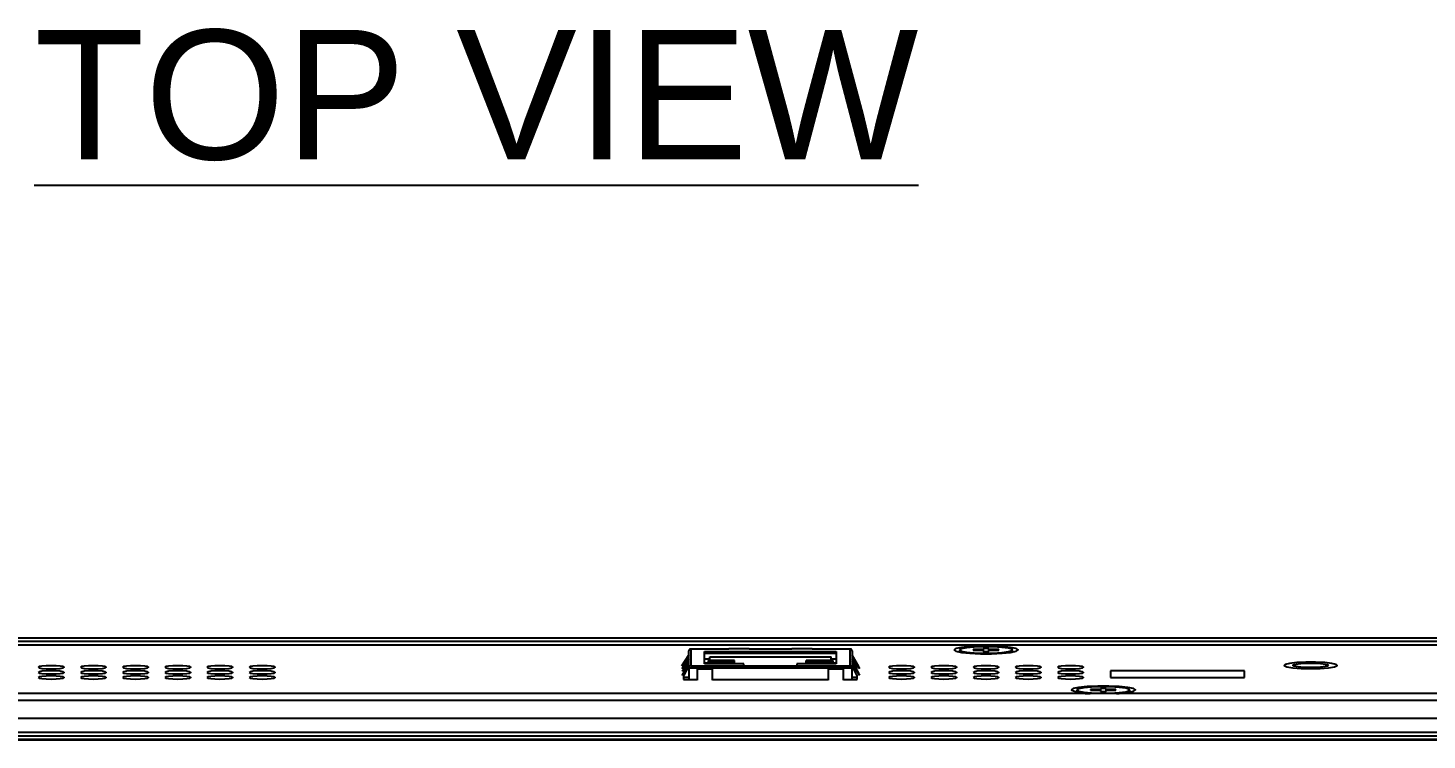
# Model space of a CAD drawing. Header units: inches. Extents: x 1.2 to 43.4, y 1.7 to 28.6.
# Drawn here: x 32.51 to 37.91, y 19.81 to 22.56 of the extents above; entities that cross this region are included whole.
import ezdxf
from ezdxf.enums import TextEntityAlignment as Align

# ---------------------------------------------------------------- set-up
doc = ezdxf.new("R2010")
doc.units = ezdxf.units.IN
doc.header["$MEASUREMENT"] = 0
doc.layers.add('DIM', color=1, linetype='Continuous')
doc.styles.get("Standard").update_dxf_attribs({"font": 'arial.ttf'})

msp = doc.modelspace()

# ---------------------------------------------------------------- linework, layer by layer
for p, q in [((31.7164, 20.1764), (39.4088, 20.1764)), ((39.7802, 20.2024), (31.719, 20.2024)), ((39.7802, 20.1902), (31.7309, 20.1902)), ((35.0592, 20.0888), (35.0592, 20.1537)), ((35.2142, 20.1607), (35.0662, 20.1607)), ((35.0672, 20.1607), (35.0672, 20.0962)), ((35.2142, 20.1607), (35.0672, 20.1607)), ((35.2922, 20.1613), (35.2142, 20.1613)), ((35.2142, 20.1613), (35.2142, 20.1607)), ((35.2922, 20.1612), (35.2142, 20.1612)), ((35.2922, 20.1607), (35.2922, 20.1613)), ((35.4572, 20.1607), (35.2922, 20.1607)), ((35.4572, 20.1607), (35.2922, 20.1607)), ((35.5352, 20.1613), (35.4572, 20.1613)), ((35.4572, 20.1613), (35.4572, 20.1607)), ((35.5352, 20.1612), (35.4572, 20.1612)), ((35.5352, 20.1607), (35.5352, 20.1613)), ((35.6832, 20.1607), (35.5352, 20.1607)), ((35.6822, 20.1607), (35.5352, 20.1607)), ((35.6822, 20.0962), (35.6822, 20.1607)), ((35.6902, 20.1537), (35.6902, 20.0888)), ((36.1048, 20.1572), (36.1048, 20.1513)), ((36.1579, 20.1585), (36.1579, 20.1558)), ((36.1963, 20.1585), (36.1579, 20.1585)), ((36.1579, 20.1558), (36.1963, 20.1558)), ((36.1963, 20.1632), (36.1963, 20.1512)), ((36.218, 20.1632), (36.1963, 20.1632)), ((36.218, 20.1512), (36.218, 20.1632)), ((36.2564, 20.1585), (36.218, 20.1585)), ((36.218, 20.1558), (36.2564, 20.1558)), ((36.2564, 20.1558), (36.2564, 20.1585)), ((36.3095, 20.1513), (36.3095, 20.1572)), ((35.0592, 20.138), (35.0312, 20.0942)), ((35.034, 20.0838), (35.0592, 20.1289)), ((35.034, 20.0585), (35.0592, 20.1035)), ((35.0592, 20.1127), (35.0343, 20.0737)), ((35.0592, 20.1209), (35.0395, 20.0836)), ((35.0495, 20.0863), (35.0555, 20.0976)), ((35.0501, 20.1127), (35.0592, 20.1301)), ((35.1207, 20.1508), (35.6287, 20.1508)), ((35.1207, 20.1038), (35.1207, 20.1508)), ((35.6287, 20.1429), (35.1207, 20.1429)), ((35.1207, 20.1231), (35.1402, 20.1231)), ((35.1337, 20.1061), (35.1207, 20.1061)), ((35.2722, 20.1038), (35.1207, 20.1038)), ((35.1337, 20.1157), (35.1337, 20.1038)), ((35.2364, 20.1157), (35.1337, 20.1157)), ((35.1337, 20.11), (35.2364, 20.11)), ((35.1402, 20.131), (35.6092, 20.131)), ((35.1402, 20.1157), (35.1402, 20.131)), ((35.2364, 20.1038), (35.2364, 20.1157)), ((35.2722, 20.0962), (35.2722, 20.1038)), ((35.4772, 20.1038), (35.4772, 20.0962)), ((35.6287, 20.1038), (35.4772, 20.1038)), ((35.513, 20.1038), (35.513, 20.1157)), ((35.6157, 20.1157), (35.513, 20.1157)), ((35.513, 20.11), (35.6157, 20.11)), ((35.6092, 20.1157), (35.6092, 20.131)), ((35.6092, 20.1231), (35.6287, 20.1231)), ((35.6157, 20.1157), (35.6157, 20.1038)), ((35.6287, 20.1061), (35.6157, 20.1061)), ((35.6287, 20.1508), (35.6287, 20.1038)), ((35.7155, 20.0927), (35.6902, 20.138)), ((35.6902, 20.1301), (35.6956, 20.1198)), ((35.6902, 20.1289), (35.7182, 20.0853)), ((35.7096, 20.0841), (35.6902, 20.1209)), ((35.7155, 20.0674), (35.6902, 20.1127)), ((35.6902, 20.1035), (35.7182, 20.0599)), ((36.1048, 20.1513), (36.1084, 20.148)), ((36.1056, 20.1498), (36.1071, 20.1482)), ((36.1963, 20.1512), (36.218, 20.1512)), ((36.3072, 20.1482), (36.3087, 20.1498)), ((35.0395, 20.0606), (35.0395, 20.0426)), ((35.0592, 20.0501), (35.0395, 20.0501)), ((35.0592, 20.0956), (35.0405, 20.0601)), ((35.0592, 20.0887), (35.0592, 20.0426)), ((35.6902, 20.0873), (35.0592, 20.0873)), ((35.0672, 20.0962), (35.6822, 20.0962)), ((35.0922, 20.0873), (35.0922, 20.0408)), ((35.1512, 20.0873), (35.0922, 20.0873)), ((35.1512, 20.0822), (35.0922, 20.0822)), ((35.1512, 20.0408), (35.1512, 20.0873)), ((35.5982, 20.0873), (35.5982, 20.0408)), ((35.6572, 20.0873), (35.5982, 20.0873)), ((35.6572, 20.0822), (35.5982, 20.0822)), ((35.6572, 20.0408), (35.6572, 20.0873)), ((35.7089, 20.0601), (35.6902, 20.0956)), ((35.6902, 20.0426), (35.6902, 20.0887)), ((35.7096, 20.0501), (35.6902, 20.0501)), ((35.7096, 20.0426), (35.7096, 20.0606)), ((36.6882, 20.0768), (36.6882, 20.0505)), ((37.2051, 20.0768), (36.6882, 20.0768)), ((36.6882, 20.0505), (37.2051, 20.0505)), ((37.2051, 20.0505), (37.2051, 20.0768)), ((35.0395, 20.0426), (35.0922, 20.0426)), ((35.1512, 20.0426), (35.5982, 20.0426)), ((35.6572, 20.0426), (35.7096, 20.0426)), ((36.5576, 20.0024), (36.5576, 19.9966)), ((36.5576, 19.9966), (36.5612, 19.9933)), ((36.5583, 19.995), (36.5599, 19.9935)), ((36.6107, 20.0038), (36.6107, 20.0011)), ((36.6491, 20.0038), (36.6107, 20.0038)), ((36.6107, 20.0011), (36.6491, 20.0011)), ((36.6491, 20.0084), (36.6491, 19.9964)), ((36.6707, 20.0084), (36.6491, 20.0084)), ((36.6491, 19.9964), (36.6707, 19.9964)), ((36.6707, 19.9964), (36.6707, 20.0084)), ((36.7091, 20.0038), (36.6707, 20.0038)), ((36.6707, 20.0011), (36.7091, 20.0011)), ((36.7091, 20.0011), (36.7091, 20.0038)), ((36.7599, 19.9935), (36.7615, 19.995)), ((36.7623, 19.9966), (36.7623, 20.0024)), ((42.1835, 19.9887), (26.2938, 19.9887)), ((26.2938, 19.9627), (42.1835, 19.9627)), ((42.1835, 19.8925), (26.2938, 19.8925)), ((42.1835, 19.8378), (26.2938, 19.8378)), ((42.1835, 19.8235), (26.2938, 19.8235)), ((42.1835, 19.8115), (26.2938, 19.8115)), ((42.1835, 19.8091), (26.2938, 19.8091))]:
    msp.add_line(p, q)
at = {"flags": 128}
for points in [[(36.0831, 20.1572), (36.0906, 20.152), (36.1122, 20.1475), (36.1451, 20.1441), (36.1856, 20.1423), (36.2287, 20.1423), (36.2692, 20.1441), (36.3022, 20.1475), (36.3237, 20.152), (36.3312, 20.1572), (36.3237, 20.1623), (36.3022, 20.1669), (36.2692, 20.1703), (36.2287, 20.1721), (36.1856, 20.1721), (36.1451, 20.1703), (36.1122, 20.1669), (36.0906, 20.1623), (36.0831, 20.1572)], [(36.1048, 20.1572), (36.1117, 20.1527), (36.1315, 20.1488), (36.1615, 20.146), (36.1977, 20.1447), (36.2352, 20.1452), (36.2688, 20.1472), (36.2942, 20.1506), (36.3078, 20.1549), (36.3078, 20.1595), (36.2942, 20.1637), (36.2688, 20.1671), (36.2352, 20.1692), (36.1977, 20.1696), (36.1615, 20.1683), (36.1315, 20.1656), (36.1117, 20.1617), (36.1048, 20.1572)], [(36.3059, 20.148), (36.3078, 20.149), (36.3095, 20.1513)], [(37.461, 20.0852), (37.498, 20.086), (37.53, 20.0885), (37.5526, 20.0921), (37.5629, 20.0965), (37.5595, 20.1011), (37.5427, 20.1052), (37.5149, 20.1083), (37.4798, 20.1099), (37.4422, 20.1099), (37.4071, 20.1083), (37.3793, 20.1052), (37.3626, 20.1011), (37.3591, 20.0965), (37.3694, 20.0921), (37.3921, 20.0885), (37.424, 20.086), (37.461, 20.0852)], [(37.5299, 20.0977), (37.5247, 20.0945), (37.5097, 20.0917), (37.4874, 20.0899), (37.461, 20.0893), (37.4346, 20.0899), (37.4123, 20.0917), (37.3974, 20.0945), (37.3921, 20.0977), (37.3974, 20.1009), (37.4123, 20.1036), (37.4346, 20.1054), (37.461, 20.1061), (37.4874, 20.1054), (37.5097, 20.1036), (37.5247, 20.1009), (37.5299, 20.0977)], [(32.5469, 20.0902), (32.5507, 20.0879), (32.5616, 20.0859), (32.5778, 20.0846), (32.5969, 20.0841), (32.6161, 20.0846), (32.6323, 20.0859), (32.6431, 20.0879), (32.6469, 20.0902), (32.6431, 20.0926), (32.6323, 20.0945), (32.6161, 20.0959), (32.5969, 20.0963), (32.5778, 20.0959), (32.5616, 20.0945), (32.5507, 20.0926), (32.5469, 20.0902)], [(32.5469, 20.0704), (32.5507, 20.068), (32.5616, 20.066), (32.5778, 20.0647), (32.5969, 20.0643), (32.6161, 20.0647), (32.6323, 20.066), (32.6431, 20.068), (32.6469, 20.0704), (32.6431, 20.0727), (32.6323, 20.0747), (32.6161, 20.076), (32.5969, 20.0765), (32.5778, 20.076), (32.5616, 20.0747), (32.5507, 20.0727), (32.5469, 20.0704)], [(32.5469, 20.0505), (32.5507, 20.0482), (32.5616, 20.0462), (32.5778, 20.0449), (32.5969, 20.0444), (32.6161, 20.0449), (32.6323, 20.0462), (32.6431, 20.0482), (32.6469, 20.0505), (32.6431, 20.0528), (32.6323, 20.0548), (32.6161, 20.0561), (32.5969, 20.0566), (32.5778, 20.0561), (32.5616, 20.0548), (32.5507, 20.0528), (32.5469, 20.0505)], [(32.7099, 20.0902), (32.7137, 20.0879), (32.7246, 20.0859), (32.7408, 20.0846), (32.7599, 20.0841), (32.779, 20.0846), (32.7953, 20.0859), (32.8061, 20.0879), (32.8099, 20.0902), (32.8061, 20.0926), (32.7953, 20.0945), (32.779, 20.0959), (32.7599, 20.0963), (32.7408, 20.0959), (32.7246, 20.0945), (32.7137, 20.0926), (32.7099, 20.0902)], [(32.7099, 20.0704), (32.7137, 20.068), (32.7246, 20.066), (32.7408, 20.0647), (32.7599, 20.0643), (32.779, 20.0647), (32.7953, 20.066), (32.8061, 20.068), (32.8099, 20.0704), (32.8061, 20.0727), (32.7953, 20.0747), (32.779, 20.076), (32.7599, 20.0765), (32.7408, 20.076), (32.7246, 20.0747), (32.7137, 20.0727), (32.7099, 20.0704)], [(32.7099, 20.0505), (32.7137, 20.0482), (32.7246, 20.0462), (32.7408, 20.0449), (32.7599, 20.0444), (32.779, 20.0449), (32.7953, 20.0462), (32.8061, 20.0482), (32.8099, 20.0505), (32.8061, 20.0528), (32.7953, 20.0548), (32.779, 20.0561), (32.7599, 20.0566), (32.7408, 20.0561), (32.7246, 20.0548), (32.7137, 20.0528), (32.7099, 20.0505)], [(32.8729, 20.0902), (32.8767, 20.0879), (32.8876, 20.0859), (32.9038, 20.0846), (32.9229, 20.0841), (32.942, 20.0846), (32.9583, 20.0859), (32.9691, 20.0879), (32.9729, 20.0902), (32.9691, 20.0926), (32.9583, 20.0945), (32.942, 20.0959), (32.9229, 20.0963), (32.9038, 20.0959), (32.8876, 20.0945), (32.8767, 20.0926), (32.8729, 20.0902)], [(32.8729, 20.0704), (32.8767, 20.068), (32.8876, 20.066), (32.9038, 20.0647), (32.9229, 20.0643), (32.942, 20.0647), (32.9583, 20.066), (32.9691, 20.068), (32.9729, 20.0704), (32.9691, 20.0727), (32.9583, 20.0747), (32.942, 20.076), (32.9229, 20.0765), (32.9038, 20.076), (32.8876, 20.0747), (32.8767, 20.0727), (32.8729, 20.0704)], [(32.8729, 20.0505), (32.8767, 20.0482), (32.8876, 20.0462), (32.9038, 20.0449), (32.9229, 20.0444), (32.942, 20.0449), (32.9583, 20.0462), (32.9691, 20.0482), (32.9729, 20.0505), (32.9691, 20.0528), (32.9583, 20.0548), (32.942, 20.0561), (32.9229, 20.0566), (32.9038, 20.0561), (32.8876, 20.0548), (32.8767, 20.0528), (32.8729, 20.0505)], [(33.0359, 20.0902), (33.0397, 20.0879), (33.0505, 20.0859), (33.0668, 20.0846), (33.0859, 20.0841), (33.105, 20.0846), (33.1213, 20.0859), (33.1321, 20.0879), (33.1359, 20.0902), (33.1321, 20.0926), (33.1213, 20.0945), (33.105, 20.0959), (33.0859, 20.0963), (33.0668, 20.0959), (33.0505, 20.0945), (33.0397, 20.0926), (33.0359, 20.0902)], [(33.0359, 20.0704), (33.0397, 20.068), (33.0505, 20.066), (33.0668, 20.0647), (33.0859, 20.0643), (33.105, 20.0647), (33.1213, 20.066), (33.1321, 20.068), (33.1359, 20.0704), (33.1321, 20.0727), (33.1213, 20.0747), (33.105, 20.076), (33.0859, 20.0765), (33.0668, 20.076), (33.0505, 20.0747), (33.0397, 20.0727), (33.0359, 20.0704)], [(33.0359, 20.0505), (33.0397, 20.0482), (33.0505, 20.0462), (33.0668, 20.0449), (33.0859, 20.0444), (33.105, 20.0449), (33.1213, 20.0462), (33.1321, 20.0482), (33.1359, 20.0505), (33.1321, 20.0528), (33.1213, 20.0548), (33.105, 20.0561), (33.0859, 20.0566), (33.0668, 20.0561), (33.0505, 20.0548), (33.0397, 20.0528), (33.0359, 20.0505)], [(33.1989, 20.0902), (33.2027, 20.0879), (33.2135, 20.0859), (33.2298, 20.0846), (33.2489, 20.0841), (33.268, 20.0846), (33.2842, 20.0859), (33.2951, 20.0879), (33.2989, 20.0902), (33.2951, 20.0926), (33.2842, 20.0945), (33.268, 20.0959), (33.2489, 20.0963), (33.2298, 20.0959), (33.2135, 20.0945), (33.2027, 20.0926), (33.1989, 20.0902)], [(33.1989, 20.0704), (33.2027, 20.068), (33.2135, 20.066), (33.2298, 20.0647), (33.2489, 20.0643), (33.268, 20.0647), (33.2842, 20.066), (33.2951, 20.068), (33.2989, 20.0704), (33.2951, 20.0727), (33.2842, 20.0747), (33.268, 20.076), (33.2489, 20.0765), (33.2298, 20.076), (33.2135, 20.0747), (33.2027, 20.0727), (33.1989, 20.0704)], [(33.1989, 20.0505), (33.2027, 20.0482), (33.2135, 20.0462), (33.2298, 20.0449), (33.2489, 20.0444), (33.268, 20.0449), (33.2842, 20.0462), (33.2951, 20.0482), (33.2989, 20.0505), (33.2951, 20.0528), (33.2842, 20.0548), (33.268, 20.0561), (33.2489, 20.0566), (33.2298, 20.0561), (33.2135, 20.0548), (33.2027, 20.0528), (33.1989, 20.0505)], [(33.3619, 20.0902), (33.3657, 20.0879), (33.3765, 20.0859), (33.3927, 20.0846), (33.4119, 20.0841), (33.431, 20.0846), (33.4472, 20.0859), (33.4581, 20.0879), (33.4619, 20.0902), (33.4581, 20.0926), (33.4472, 20.0945), (33.431, 20.0959), (33.4119, 20.0963), (33.3927, 20.0959), (33.3765, 20.0945), (33.3657, 20.0926), (33.3619, 20.0902)], [(33.3619, 20.0704), (33.3657, 20.068), (33.3765, 20.066), (33.3927, 20.0647), (33.4119, 20.0643), (33.431, 20.0647), (33.4472, 20.066), (33.4581, 20.068), (33.4619, 20.0704), (33.4581, 20.0727), (33.4472, 20.0747), (33.431, 20.076), (33.4119, 20.0765), (33.3927, 20.076), (33.3765, 20.0747), (33.3657, 20.0727), (33.3619, 20.0704)], [(33.3619, 20.0505), (33.3657, 20.0482), (33.3765, 20.0462), (33.3927, 20.0449), (33.4119, 20.0444), (33.431, 20.0449), (33.4472, 20.0462), (33.4581, 20.0482), (33.4619, 20.0505), (33.4581, 20.0528), (33.4472, 20.0548), (33.431, 20.0561), (33.4119, 20.0566), (33.3927, 20.0561), (33.3765, 20.0548), (33.3657, 20.0528), (33.3619, 20.0505)], [(35.8312, 20.0902), (35.835, 20.0879), (35.8458, 20.0859), (35.862, 20.0846), (35.8812, 20.0841), (35.9003, 20.0846), (35.9165, 20.0859), (35.9274, 20.0879), (35.9312, 20.0902), (35.9274, 20.0926), (35.9165, 20.0945), (35.9003, 20.0959), (35.8812, 20.0963), (35.862, 20.0959), (35.8458, 20.0945), (35.835, 20.0926), (35.8312, 20.0902)], [(35.8312, 20.0704), (35.835, 20.068), (35.8458, 20.066), (35.862, 20.0647), (35.8812, 20.0643), (35.9003, 20.0647), (35.9165, 20.066), (35.9274, 20.068), (35.9312, 20.0704), (35.9274, 20.0727), (35.9165, 20.0747), (35.9003, 20.076), (35.8812, 20.0765), (35.862, 20.076), (35.8458, 20.0747), (35.835, 20.0727), (35.8312, 20.0704)], [(35.8312, 20.0505), (35.835, 20.0482), (35.8458, 20.0462), (35.862, 20.0449), (35.8812, 20.0444), (35.9003, 20.0449), (35.9165, 20.0462), (35.9274, 20.0482), (35.9312, 20.0505), (35.9274, 20.0528), (35.9165, 20.0548), (35.9003, 20.0561), (35.8812, 20.0566), (35.862, 20.0561), (35.8458, 20.0548), (35.835, 20.0528), (35.8312, 20.0505)], [(35.9942, 20.0902), (35.998, 20.0879), (36.0088, 20.0859), (36.025, 20.0846), (36.0442, 20.0841), (36.0633, 20.0846), (36.0795, 20.0859), (36.0904, 20.0879), (36.0942, 20.0902), (36.0904, 20.0926), (36.0795, 20.0945), (36.0633, 20.0959), (36.0442, 20.0963), (36.025, 20.0959), (36.0088, 20.0945), (35.998, 20.0926), (35.9942, 20.0902)], [(35.9942, 20.0704), (35.998, 20.068), (36.0088, 20.066), (36.025, 20.0647), (36.0442, 20.0643), (36.0633, 20.0647), (36.0795, 20.066), (36.0904, 20.068), (36.0942, 20.0704), (36.0904, 20.0727), (36.0795, 20.0747), (36.0633, 20.076), (36.0442, 20.0765), (36.025, 20.076), (36.0088, 20.0747), (35.998, 20.0727), (35.9942, 20.0704)], [(35.9942, 20.0505), (35.998, 20.0482), (36.0088, 20.0462), (36.025, 20.0449), (36.0442, 20.0444), (36.0633, 20.0449), (36.0795, 20.0462), (36.0904, 20.0482), (36.0942, 20.0505), (36.0904, 20.0528), (36.0795, 20.0548), (36.0633, 20.0561), (36.0442, 20.0566), (36.025, 20.0561), (36.0088, 20.0548), (35.998, 20.0528), (35.9942, 20.0505)], [(36.1572, 20.0902), (36.161, 20.0879), (36.1718, 20.0859), (36.188, 20.0846), (36.2072, 20.0841), (36.2263, 20.0846), (36.2425, 20.0859), (36.2534, 20.0879), (36.2572, 20.0902), (36.2534, 20.0926), (36.2425, 20.0945), (36.2263, 20.0959), (36.2072, 20.0963), (36.188, 20.0959), (36.1718, 20.0945), (36.161, 20.0926), (36.1572, 20.0902)], [(36.1572, 20.0704), (36.161, 20.068), (36.1718, 20.066), (36.188, 20.0647), (36.2072, 20.0643), (36.2263, 20.0647), (36.2425, 20.066), (36.2534, 20.068), (36.2572, 20.0704), (36.2534, 20.0727), (36.2425, 20.0747), (36.2263, 20.076), (36.2072, 20.0765), (36.188, 20.076), (36.1718, 20.0747), (36.161, 20.0727), (36.1572, 20.0704)], [(36.1572, 20.0505), (36.161, 20.0482), (36.1718, 20.0462), (36.188, 20.0449), (36.2072, 20.0444), (36.2263, 20.0449), (36.2425, 20.0462), (36.2534, 20.0482), (36.2572, 20.0505), (36.2534, 20.0528), (36.2425, 20.0548), (36.2263, 20.0561), (36.2072, 20.0566), (36.188, 20.0561), (36.1718, 20.0548), (36.161, 20.0528), (36.1572, 20.0505)], [(36.3201, 20.0902), (36.324, 20.0879), (36.3348, 20.0859), (36.351, 20.0846), (36.3701, 20.0841), (36.3893, 20.0846), (36.4055, 20.0859), (36.4163, 20.0879), (36.4201, 20.0902), (36.4163, 20.0926), (36.4055, 20.0945), (36.3893, 20.0959), (36.3701, 20.0963), (36.351, 20.0959), (36.3348, 20.0945), (36.324, 20.0926), (36.3201, 20.0902)], [(36.3201, 20.0704), (36.324, 20.068), (36.3348, 20.066), (36.351, 20.0647), (36.3701, 20.0643), (36.3893, 20.0647), (36.4055, 20.066), (36.4163, 20.068), (36.4201, 20.0704), (36.4163, 20.0727), (36.4055, 20.0747), (36.3893, 20.076), (36.3701, 20.0765), (36.351, 20.076), (36.3348, 20.0747), (36.324, 20.0727), (36.3201, 20.0704)], [(36.3201, 20.0505), (36.324, 20.0482), (36.3348, 20.0462), (36.351, 20.0449), (36.3701, 20.0444), (36.3893, 20.0449), (36.4055, 20.0462), (36.4163, 20.0482), (36.4201, 20.0505), (36.4163, 20.0528), (36.4055, 20.0548), (36.3893, 20.0561), (36.3701, 20.0566), (36.351, 20.0561), (36.3348, 20.0548), (36.324, 20.0528), (36.3201, 20.0505)], [(36.4831, 20.0902), (36.4869, 20.0879), (36.4978, 20.0859), (36.514, 20.0846), (36.5331, 20.0841), (36.5523, 20.0846), (36.5685, 20.0859), (36.5793, 20.0879), (36.5831, 20.0902), (36.5793, 20.0926), (36.5685, 20.0945), (36.5523, 20.0959), (36.5331, 20.0963), (36.514, 20.0959), (36.4978, 20.0945), (36.4869, 20.0926), (36.4831, 20.0902)], [(36.4831, 20.0704), (36.4869, 20.068), (36.4978, 20.066), (36.514, 20.0647), (36.5331, 20.0643), (36.5523, 20.0647), (36.5685, 20.066), (36.5793, 20.068), (36.5831, 20.0704), (36.5793, 20.0727), (36.5685, 20.0747), (36.5523, 20.076), (36.5331, 20.0765), (36.514, 20.076), (36.4978, 20.0747), (36.4869, 20.0727), (36.4831, 20.0704)], [(36.4831, 20.0505), (36.4869, 20.0482), (36.4978, 20.0462), (36.514, 20.0449), (36.5331, 20.0444), (36.5523, 20.0449), (36.5685, 20.0462), (36.5793, 20.0482), (36.5831, 20.0505), (36.5793, 20.0528), (36.5685, 20.0548), (36.5523, 20.0561), (36.5331, 20.0566), (36.514, 20.0561), (36.4978, 20.0548), (36.4869, 20.0528), (36.4831, 20.0505)], [(36.7109, 19.9887), (36.7219, 19.9893), (36.7549, 19.9927), (36.7765, 19.9973), (36.7839, 20.0024), (36.7765, 20.0076), (36.7549, 20.0121), (36.7219, 20.0155), (36.6814, 20.0173), (36.6384, 20.0173), (36.5979, 20.0155), (36.5649, 20.0121), (36.5434, 20.0076), (36.5359, 20.0024)], [(36.5576, 20.0024), (36.5645, 19.9979), (36.5843, 19.994), (36.6143, 19.9913), (36.6505, 19.99), (36.6879, 19.9904), (36.7216, 19.9925), (36.7469, 19.9959), (36.7605, 20.0001), (36.7605, 20.0047), (36.7469, 20.009), (36.7216, 20.0124), (36.6879, 20.0144), (36.6505, 20.0149), (36.6143, 20.0136), (36.5843, 20.0108), (36.5645, 20.0069), (36.5576, 20.0024)], [(36.7587, 19.9933), (36.7605, 19.9943), (36.7623, 19.9966)]]:
    msp.add_lwpolyline(points, dxfattribs=at)
msp.add_arc((36.6023, 20.154), 0.1654, 246.3395, 272.2871)
for centre, major_axis, start_param, end_param in [((35.0672, 20.1527), (-0.00599, 0.00599), 5.436701, 7.007497), ((35.6822, 20.1527), (0.00599, 0.00599), 5.558874, 7.12967), ((35.0672, 20.0883), (0.00599, 0.00599), 0.846485, 2.417281), ((35.6822, 20.0883), (-0.00599, 0.00599), 3.865904, 5.436701)]:
    msp.add_ellipse(centre, major_axis=major_axis, ratio=0.884725, start_param=start_param, end_param=end_param)
for points, knots in [([(35.0595, 20.0863), (35.0594, 20.0866), (35.0593, 20.0872), (35.0592, 20.0879), (35.0592, 20.0885), (35.0592, 20.0887), (35.0592, 20.0888)], [0, 0, 0, 0, 0.230832, 0.499601, 0.688971, 1, 1, 1, 1]), ([(35.6902, 20.0888), (35.6902, 20.0887), (35.6902, 20.0885), (35.6902, 20.0879), (35.6901, 20.0872), (35.69, 20.0866), (35.6899, 20.0863)], [0, 0, 0, 0, 0.3104106, 0.499477, 0.7688016, 1, 1, 1, 1])]:
    msp.add_open_spline(points, degree=3, knots=knots)

# ---------------------------------------------------------------- texts
at = {"layer": 'DIM'}
msp.add_text('%%UTOP VIEW', height=0.5, dxfattribs=at).set_placement((34.2387, 22.0522), align=Align.CENTER)

doc.saveas('drawing.dxf')
